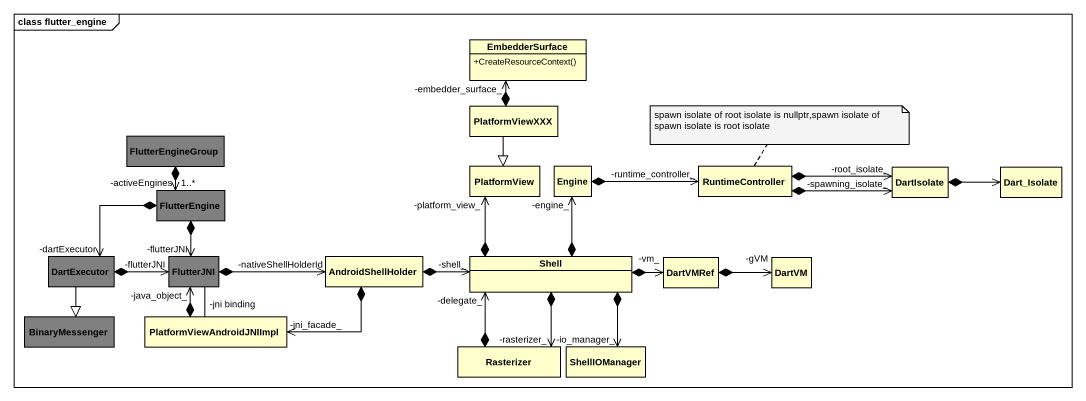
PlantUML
@startuml
mainframe class flutter_engine
hide circle
hide empty members
skinparam classAttributeIconSize 0
class EmbedderSurface {
  +CreateResourceContext()
}
class PlatformViewXXX
class FlutterEngineGroup #808080
class FlutterEngine #808080
class PlatformView
class Engine
class RuntimeController
class DartIsolate
class Dart_Isolate
class DartExecutor #808080
class FlutterJNI #808080
class AndroidShellHolder
class Shell
class DartVMRef
class DartVM
class BinaryMessenger #808080
class PlatformViewAndroidJNIImpl
class Rasterizer
class ShellIOManager
PlatformViewXXX *-up-> "-embedder_surface_" EmbedderSurface
PlatformViewXXX --|> PlatformView
FlutterEngineGroup *--> "-activeEngines\n1..*" FlutterEngine
FlutterEngine *--> "-dartExecutor" DartExecutor
FlutterEngine *--> "-flutterJNI" FlutterJNI
Engine *-right-> "-runtime_controller_" RuntimeController
RuntimeController *-right-> "-root_isolate_" DartIsolate
RuntimeController *-right-> "-spawning_isolate_" DartIsolate
DartIsolate *-right-> Dart_Isolate
DartExecutor *-right-> "-flutterJNI" FlutterJNI
DartExecutor --|> BinaryMessenger
FlutterJNI *-right-> "-nativeShellHolderId" AndroidShellHolder
FlutterJNI -- "-jni binding" PlatformViewAndroidJNIImpl
AndroidShellHolder *-right-> "-shell_" Shell
AndroidShellHolder *-left-> "-jni_facade_" PlatformViewAndroidJNIImpl
Shell *-up-> "-platform_view_" PlatformView
Shell *-up-> "-engine_" Engine
Shell *-right-> "-vm_" DartVMRef
Shell *--> "-rasterizer_" Rasterizer
Shell *--> "-io_manager_" ShellIOManager
DartVMRef *-right-> "-gVM" DartVM
PlatformViewAndroidJNIImpl *-up-> "-java_object_" FlutterJNI
Rasterizer *-up-> "-delegate_" Shell
note top of RuntimeController : spawn isolate of root isolate is nullptr,spawn isolate of spawn isolate is root isolate
@enduml
